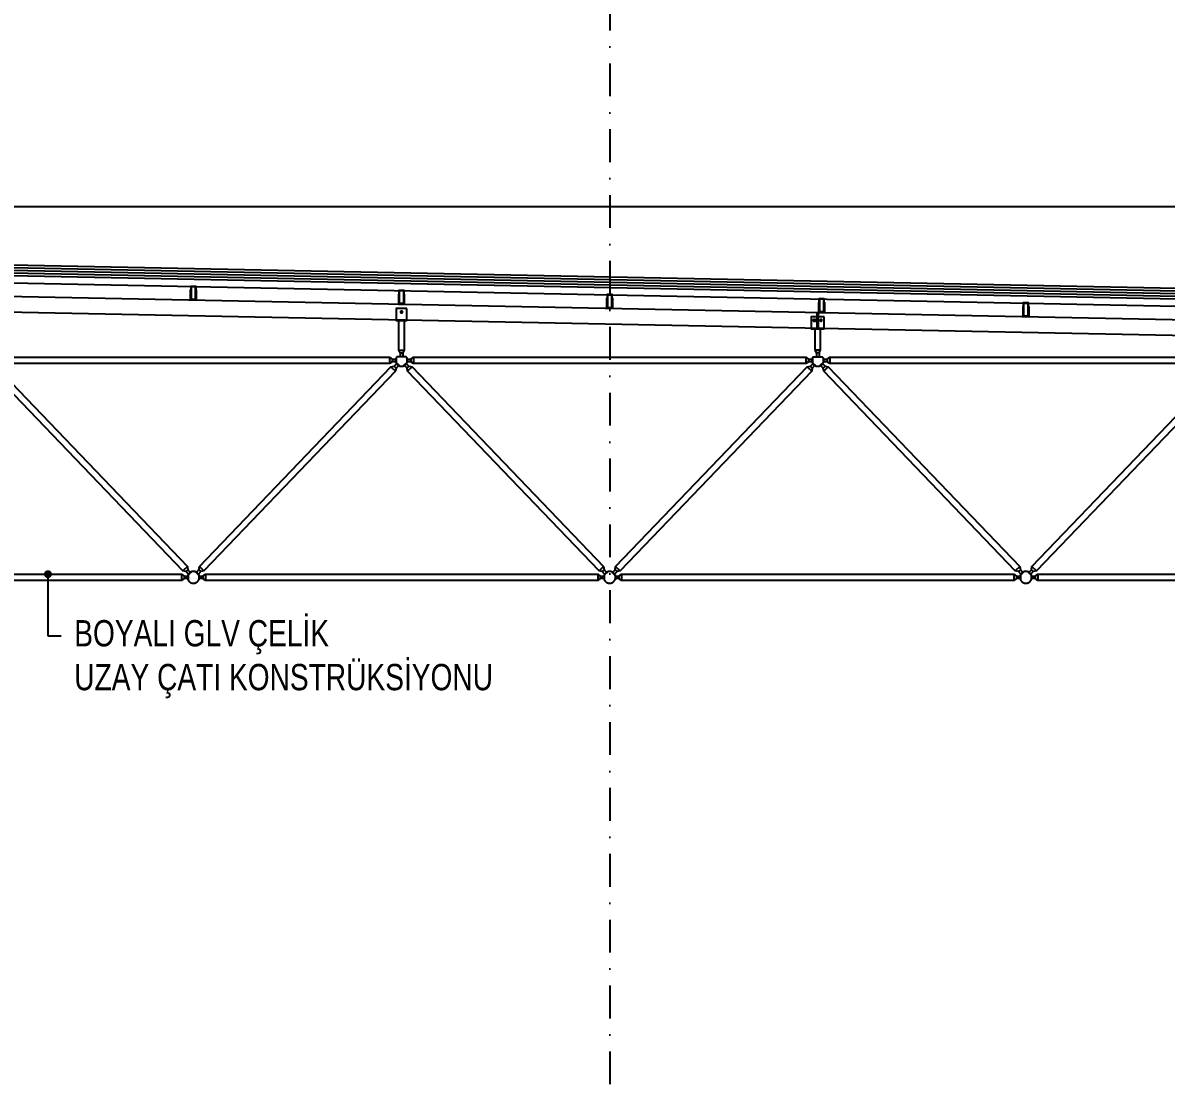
# Model space of a CAD drawing. Header units: centimetres. Extents: x 26569 to 160723, y -3143 to 14565.
# Drawn here: x 96906 to 97775, y -1367 to -562 of the extents above; entities that cross this region are included whole.
import ezdxf
from ezdxf import colors
from ezdxf.entities.mleader import LeaderData, LeaderLine
from ezdxf.math import Vec2, Vec3

# ---------------------------------------------------------------- set-up
doc = ezdxf.new("R2010")
doc.units = ezdxf.units.CM
doc.header["$LTSCALE"] = 100
doc.linetypes.add('DASHDOT2', pattern=[0.5, 0.25, -0.125, 0, -0.125])
doc.linetypes.add('HIDDEN', pattern=[9.525, 6.35, -3.175])
for name, color, linetype in [('A-ANNO-DIMS', 187, 'Continuous'), ('A-ANNO-GRID', 155, 'DASHDOT2'), ('A-ELEV-01', 255, 'Continuous'), ('A-ELEV-02', 253, 'Continuous'), ('A-WALL-INSL', 249, 'Continuous'), ('A-WALL-SNWPNL', 200, 'Continuous'), ('S-STEL', 3, 'Continuous')]:
    doc.layers.add(name, color=color, linetype=linetype)
doc.styles.add('Fields_100', font='act_simplex.shx', dxfattribs={"width": 0.8, "height": 20})
doc.linetypes.add('BATTING', pattern='A,0.00254,-2.54,[134,ltypeshp.shx,S=2.54,R=0,X=-2.54,Y=0],-5.08,[134,ltypeshp.shx,S=2.54,R=180,X=2.54,Y=0],-2.54', length=10.16254)

# ---------------------------------------------------------------- blocks, each defined once
blk = doc.blocks.new('_Dot')
at = {"color": 0, "linetype": 'ByBlock', "lineweight": -2}
blk.add_line((-0.5, 0), (-1, 0), dxfattribs=at)
at = {"color": 0, "linetype": 'ByBlock', "const_width": 0.5}
blk.add_lwpolyline([(-0.25, 0, 1), (0.25, 0, 1)], format="xyb", close=True, dxfattribs=at)

msp = doc.modelspace()

# ---------------------------------------------------------------- linework, layer by layer
at = {"layer": 'A-ANNO-GRID'}
msp.add_line((97352.1, -91.6), (97352.1, -1660.07), dxfattribs=at)
at = {"layer": 'A-ELEV-01'}
for points in [[(95452.08, -730.52), (98227.08, -786.02)], [(95610.91, -744), (98147.75, -794.74)], [(95610.91, -756), (98147.75, -806.74)], [(97509.91, -785.49), (97509.91, -781.99)], [(97510.91, -785.49), (97510.91, -781.99)]]:
    msp.add_lwpolyline(points, dxfattribs=at)
at = {"layer": 'A-ELEV-01', "linetype": 'HIDDEN', "ltscale": 0.05}
for points in [[(97509.91, -793.98), (97509.91, -785.49)], [(97510.91, -794.01), (97510.91, -785.49)]]:
    msp.add_lwpolyline(points, dxfattribs=at)
at = {"layer": 'A-ELEV-02'}
msp.add_line((92542.48, -701.52), (98361.68, -701.52), dxfattribs=at)
for points in [[(97037.51, -772.19), (97033.31, -772.19), (97033.31, -765.19), (97033.01, -765.19), (97033.01, -772.49), (97037.81, -772.49), (97037.81, -765.19), (97037.51, -765.19)], [(97195.84, -775.35), (97191.64, -775.35), (97191.64, -768.35), (97191.34, -768.35), (97191.34, -775.65), (97196.14, -775.65), (97196.14, -768.35), (97195.84, -768.35)], [(97354.18, -778.52), (97349.98, -778.52), (97349.98, -771.52), (97349.68, -771.52), (97349.68, -778.82), (97354.48, -778.82), (97354.48, -771.52), (97354.18, -771.52)], [(97197.74, -779.16), (97189.74, -779.16), (97189.74, -788.16), (97197.74, -788.16)], [(97194.44, -781.66), (97194.44, -781.64), (97194.44, -781.63), (97194.44, -781.61), (97194.44, -781.6), (97194.44, -781.58), (97194.44, -781.56), (97194.43, -781.55), (97194.43, -781.53), (97194.43, -781.52), (97194.42, -781.5), (97194.42, -781.48), (97194.42, -781.47), (97194.41, -781.45), (97194.41, -781.43), (97194.4, -781.42), (97194.39, -781.4), (97194.39, -781.39), (97194.38, -781.37), (97194.37, -781.35), (97194.36, -781.34), (97194.36, -781.32), (97194.35, -781.31), (97194.34, -781.29), (97194.33, -781.28), (97194.32, -781.26), (97194.31, -781.25), (97194.3, -781.23), (97194.29, -781.22), (97194.27, -781.2), (97194.26, -781.19), (97194.25, -781.18), (97194.24, -781.16), (97194.22, -781.15), (97194.21, -781.14), (97194.2, -781.13), (97194.18, -781.12), (97194.17, -781.1), (97194.15, -781.09), (97194.14, -781.08), (97194.13, -781.07), (97194.11, -781.06), (97194.09, -781.05), (97194.08, -781.05), (97194.06, -781.04), (97194.05, -781.03), (97194.03, -781.02), (97194.02, -781.02), (97194, -781.01), (97193.98, -781), (97193.97, -781), (97193.95, -780.99), (97193.93, -780.99), (97193.92, -780.98), (97193.9, -780.98), (97193.89, -780.97), (97193.87, -780.97), (97193.85, -780.97), (97193.84, -780.97), (97193.82, -780.96), (97193.81, -780.96), (97193.79, -780.96), (97193.77, -780.96), (97193.76, -780.96), (97193.74, -780.96), (97193.73, -780.96), (97193.71, -780.96), (97193.7, -780.96), (97193.68, -780.96), (97193.66, -780.96), (97193.65, -780.97), (97193.63, -780.97), (97193.61, -780.97), (97193.6, -780.97), (97193.58, -780.98), (97193.57, -780.98), (97193.55, -780.99), (97193.53, -780.99), (97193.52, -781), (97193.5, -781), (97193.48, -781.01), (97193.47, -781.02), (97193.45, -781.02), (97193.44, -781.03), (97193.42, -781.04), (97193.41, -781.05), (97193.39, -781.05), (97193.37, -781.06), (97193.36, -781.07), (97193.34, -781.08), (97193.33, -781.09), (97193.32, -781.1), (97193.3, -781.12), (97193.29, -781.13), (97193.27, -781.14), (97193.26, -781.15), (97193.25, -781.16), (97193.23, -781.18), (97193.22, -781.19), (97193.21, -781.2), (97193.2, -781.22), (97193.19, -781.23), (97193.18, -781.25), (97193.17, -781.26), (97193.16, -781.28), (97193.15, -781.29), (97193.14, -781.31), (97193.13, -781.32), (97193.12, -781.34), (97193.11, -781.35), (97193.11, -781.37), (97193.1, -781.39), (97193.09, -781.4), (97193.09, -781.42), (97193.08, -781.43), (97193.07, -781.45), (97193.07, -781.47), (97193.06, -781.48), (97193.06, -781.5), (97193.06, -781.52), (97193.05, -781.53), (97193.05, -781.55), (97193.05, -781.56), (97193.05, -781.58), (97193.05, -781.6), (97193.04, -781.61), (97193.04, -781.63), (97193.04, -781.64), (97193.04, -781.66), (97193.04, -781.68), (97193.04, -781.69), (97193.04, -781.71), (97193.05, -781.72), (97193.05, -781.74), (97193.05, -781.75), (97193.05, -781.77), (97193.05, -781.79), (97193.06, -781.8), (97193.06, -781.82), (97193.06, -781.84), (97193.07, -781.85), (97193.07, -781.87), (97193.08, -781.88), (97193.09, -781.9), (97193.09, -781.92), (97193.1, -781.93), (97193.11, -781.95), (97193.11, -781.97), (97193.12, -781.98), (97193.13, -782), (97193.14, -782.01), (97193.15, -782.03), (97193.16, -782.04), (97193.17, -782.06), (97193.18, -782.07), (97193.19, -782.09), (97193.2, -782.1), (97193.21, -782.11), (97193.22, -782.13), (97193.23, -782.14), (97193.25, -782.15), (97193.26, -782.17), (97193.27, -782.18), (97193.29, -782.19), (97193.3, -782.2), (97193.32, -782.21), (97193.33, -782.22), (97193.34, -782.24), (97193.36, -782.25), (97193.37, -782.26), (97193.39, -782.26), (97193.41, -782.27), (97193.42, -782.28), (97193.44, -782.29), (97193.45, -782.3), (97193.47, -782.3), (97193.48, -782.31), (97193.5, -782.32), (97193.52, -782.32), (97193.53, -782.33), (97193.55, -782.33), (97193.57, -782.34), (97193.58, -782.34), (97193.6, -782.34), (97193.61, -782.35), (97193.63, -782.35), (97193.65, -782.35), (97193.66, -782.36), (97193.68, -782.36), (97193.7, -782.36), (97193.71, -782.36), (97193.73, -782.36), (97193.74, -782.36), (97193.76, -782.36), (97193.77, -782.36), (97193.79, -782.36), (97193.81, -782.36), (97193.82, -782.36), (97193.84, -782.35), (97193.85, -782.35), (97193.87, -782.35), (97193.89, -782.34), (97193.9, -782.34), (97193.92, -782.34), (97193.93, -782.33), (97193.95, -782.33), (97193.97, -782.32), (97193.98, -782.32), (97194, -782.31), (97194.02, -782.3), (97194.03, -782.3), (97194.05, -782.29), (97194.06, -782.28), (97194.08, -782.27), (97194.09, -782.26), (97194.11, -782.26), (97194.13, -782.25), (97194.14, -782.24), (97194.15, -782.22), (97194.17, -782.21), (97194.18, -782.2), (97194.2, -782.19), (97194.21, -782.18), (97194.22, -782.17), (97194.24, -782.15), (97194.25, -782.14), (97194.26, -782.13), (97194.27, -782.11), (97194.29, -782.1), (97194.3, -782.09), (97194.31, -782.07), (97194.32, -782.06), (97194.33, -782.04), (97194.34, -782.03), (97194.35, -782.01), (97194.36, -782), (97194.36, -781.98), (97194.37, -781.97), (97194.38, -781.95), (97194.39, -781.93), (97194.39, -781.92), (97194.4, -781.9), (97194.41, -781.88), (97194.41, -781.87), (97194.42, -781.85), (97194.42, -781.84), (97194.42, -781.82), (97194.43, -781.8), (97194.43, -781.79), (97194.43, -781.77), (97194.44, -781.75), (97194.44, -781.74), (97194.44, -781.72), (97194.44, -781.71), (97194.44, -781.69), (97194.44, -781.68)], [(97515.41, -781.69), (97511.21, -781.69), (97511.21, -774.69), (97510.91, -774.69), (97510.91, -781.99), (97515.71, -781.99), (97515.71, -774.69), (97515.41, -774.69)], [(97670.84, -784.85), (97666.64, -784.85), (97666.64, -777.85), (97666.34, -777.85), (97666.34, -785.15), (97671.14, -785.15), (97671.14, -777.85), (97670.84, -777.85)], [(97515.41, -785.49), (97505.41, -785.49), (97505.41, -794.49), (97515.41, -794.49)], [(97513.61, -787.99), (97513.61, -787.98), (97513.61, -787.96), (97513.61, -787.95), (97513.61, -787.93), (97513.6, -787.91), (97513.6, -787.9), (97513.6, -787.88), (97513.6, -787.87), (97513.59, -787.85), (97513.59, -787.83), (97513.59, -787.82), (97513.58, -787.8), (97513.58, -787.78), (97513.57, -787.77), (97513.57, -787.75), (97513.56, -787.74), (97513.55, -787.72), (97513.55, -787.7), (97513.54, -787.69), (97513.53, -787.67), (97513.52, -787.66), (97513.51, -787.64), (97513.5, -787.62), (97513.49, -787.61), (97513.48, -787.59), (97513.47, -787.58), (97513.46, -787.57), (97513.45, -787.55), (97513.44, -787.54), (97513.43, -787.52), (97513.42, -787.51), (97513.4, -787.5), (97513.39, -787.49), (97513.38, -787.47), (97513.36, -787.46), (97513.35, -787.45), (97513.34, -787.44), (97513.32, -787.43), (97513.31, -787.42), (97513.29, -787.41), (97513.28, -787.4), (97513.26, -787.39), (97513.25, -787.38), (97513.23, -787.37), (97513.21, -787.36), (97513.2, -787.36), (97513.18, -787.35), (97513.17, -787.34), (97513.15, -787.34), (97513.13, -787.33), (97513.12, -787.32), (97513.1, -787.32), (97513.09, -787.32), (97513.07, -787.31), (97513.05, -787.31), (97513.04, -787.3), (97513.02, -787.3), (97513, -787.3), (97512.99, -787.3), (97512.97, -787.3), (97512.96, -787.29), (97512.94, -787.29), (97512.92, -787.29), (97512.91, -787.29), (97512.89, -787.29), (97512.88, -787.29), (97512.86, -787.29), (97512.85, -787.3), (97512.83, -787.3), (97512.81, -787.3), (97512.8, -787.3), (97512.78, -787.3), (97512.77, -787.31), (97512.75, -787.31), (97512.73, -787.32), (97512.72, -787.32), (97512.7, -787.32), (97512.68, -787.33), (97512.67, -787.34), (97512.65, -787.34), (97512.64, -787.35), (97512.62, -787.36), (97512.6, -787.36), (97512.59, -787.37), (97512.57, -787.38), (97512.56, -787.39), (97512.54, -787.4), (97512.53, -787.41), (97512.51, -787.42), (97512.5, -787.43), (97512.48, -787.44), (97512.47, -787.45), (97512.45, -787.46), (97512.44, -787.47), (97512.43, -787.49), (97512.41, -787.5), (97512.4, -787.51), (97512.39, -787.52), (97512.38, -787.54), (97512.37, -787.55), (97512.35, -787.57), (97512.34, -787.58), (97512.33, -787.59), (97512.32, -787.61), (97512.31, -787.62), (97512.3, -787.64), (97512.3, -787.66), (97512.29, -787.67), (97512.28, -787.69), (97512.27, -787.7), (97512.26, -787.72), (97512.26, -787.74), (97512.25, -787.75), (97512.25, -787.77), (97512.24, -787.78), (97512.24, -787.8), (97512.23, -787.82), (97512.23, -787.83), (97512.22, -787.85), (97512.22, -787.87), (97512.22, -787.88), (97512.22, -787.9), (97512.21, -787.91), (97512.21, -787.93), (97512.21, -787.95), (97512.21, -787.96), (97512.21, -787.98), (97512.21, -787.99), (97512.21, -788.01), (97512.21, -788.02), (97512.21, -788.04), (97512.21, -788.06), (97512.21, -788.07), (97512.22, -788.09), (97512.22, -788.1), (97512.22, -788.12), (97512.22, -788.14), (97512.23, -788.15), (97512.23, -788.17), (97512.24, -788.19), (97512.24, -788.2), (97512.25, -788.22), (97512.25, -788.23), (97512.26, -788.25), (97512.26, -788.27), (97512.27, -788.28), (97512.28, -788.3), (97512.29, -788.31), (97512.3, -788.33), (97512.3, -788.35), (97512.31, -788.36), (97512.32, -788.38), (97512.33, -788.39), (97512.34, -788.41), (97512.35, -788.42), (97512.37, -788.43), (97512.38, -788.45), (97512.39, -788.46), (97512.4, -788.47), (97512.41, -788.49), (97512.43, -788.5), (97512.44, -788.51), (97512.45, -788.52), (97512.47, -788.54), (97512.48, -788.55), (97512.5, -788.56), (97512.51, -788.57), (97512.53, -788.58), (97512.54, -788.59), (97512.56, -788.6), (97512.57, -788.61), (97512.59, -788.61), (97512.6, -788.62), (97512.62, -788.63), (97512.64, -788.64), (97512.65, -788.64), (97512.67, -788.65), (97512.68, -788.66), (97512.7, -788.66), (97512.72, -788.67), (97512.73, -788.67), (97512.75, -788.67), (97512.77, -788.68), (97512.78, -788.68), (97512.8, -788.68), (97512.81, -788.69), (97512.83, -788.69), (97512.85, -788.69), (97512.86, -788.69), (97512.88, -788.69), (97512.89, -788.69), (97512.91, -788.69), (97512.92, -788.69), (97512.94, -788.69), (97512.96, -788.69), (97512.97, -788.69), (97512.99, -788.69), (97513, -788.69), (97513.02, -788.68), (97513.04, -788.68), (97513.05, -788.68), (97513.07, -788.67), (97513.09, -788.67), (97513.1, -788.67), (97513.12, -788.66), (97513.13, -788.66), (97513.15, -788.65), (97513.17, -788.64), (97513.18, -788.64), (97513.2, -788.63), (97513.21, -788.62), (97513.23, -788.61), (97513.25, -788.61), (97513.26, -788.6), (97513.28, -788.59), (97513.29, -788.58), (97513.31, -788.57), (97513.32, -788.56), (97513.34, -788.55), (97513.35, -788.54), (97513.36, -788.52), (97513.38, -788.51), (97513.39, -788.5), (97513.4, -788.49), (97513.42, -788.47), (97513.43, -788.46), (97513.44, -788.45), (97513.45, -788.43), (97513.46, -788.42), (97513.47, -788.41), (97513.48, -788.39), (97513.49, -788.38), (97513.5, -788.36), (97513.51, -788.35), (97513.52, -788.33), (97513.53, -788.31), (97513.54, -788.3), (97513.55, -788.28), (97513.55, -788.27), (97513.56, -788.25), (97513.57, -788.23), (97513.57, -788.22), (97513.58, -788.2), (97513.58, -788.19), (97513.59, -788.17), (97513.59, -788.15), (97513.59, -788.14), (97513.6, -788.12), (97513.6, -788.1), (97513.6, -788.09), (97513.6, -788.07), (97513.61, -788.06), (97513.61, -788.04), (97513.61, -788.02), (97513.61, -788.01)], [(96880.64, -820.79), (96882.71, -822.95), (96885.12, -823.42), (97030.85, -975.28), (97031.21, -977.71), (97033.29, -979.87), (97031.85, -981.26), (97029.77, -979.09), (97027.37, -978.63), (96881.63, -826.76), (96881.27, -824.34), (96879.19, -822.17)], [(97037.53, -979.87), (97039.6, -977.71), (97039.97, -975.28), (97185.7, -823.42), (97188.1, -822.95), (97190.18, -820.79), (97191.63, -822.17), (97189.55, -824.34), (97189.18, -826.76), (97043.45, -978.63), (97041.05, -979.09), (97038.97, -981.26)], [(97197.3, -820.79), (97199.38, -822.95), (97201.79, -823.42), (97347.52, -975.28), (97347.88, -977.71), (97349.96, -979.87), (97348.52, -981.26), (97346.44, -979.09), (97344.03, -978.63), (97198.3, -826.76), (97197.94, -824.34), (97195.86, -822.17)], [(97513.97, -820.79), (97516.05, -822.95), (97518.45, -823.42), (97664.18, -975.28), (97664.55, -977.71), (97666.63, -979.87), (97665.18, -981.26), (97663.1, -979.09), (97660.7, -978.63), (97514.97, -826.76), (97514.6, -824.34), (97512.53, -822.17)], [(97670.86, -979.87), (97672.94, -977.71), (97673.3, -975.28), (97819.03, -823.42), (97821.44, -822.95), (97823.52, -820.79), (97824.96, -822.17), (97822.88, -824.34), (97822.52, -826.76), (97676.79, -978.63), (97674.38, -979.09), (97672.3, -981.26)], [(97039.91, -983.52), (97039.91, -983.42), (97039.9, -983.32), (97039.9, -983.22), (97039.89, -983.12), (97039.88, -983.01), (97039.87, -982.91), (97039.85, -982.81), (97039.83, -982.7), (97039.81, -982.6), (97039.79, -982.49), (97039.76, -982.39), (97039.74, -982.28), (97039.7, -982.18), (97039.67, -982.07), (97039.63, -981.97), (97039.59, -981.87), (97039.55, -981.76), (97039.51, -981.66), (97039.46, -981.56), (97039.41, -981.45), (97039.35, -981.35), (97039.3, -981.25), (97039.24, -981.16), (97039.18, -981.06), (97039.11, -980.96), (97039.04, -980.87), (97038.97, -980.78), (97038.9, -980.69), (97038.83, -980.6), (97038.75, -980.51), (97038.67, -980.42), (97038.59, -980.34), (97038.51, -980.26), (97038.42, -980.18), (97038.33, -980.1), (97038.25, -980.03), (97038.15, -979.96), (97038.06, -979.89), (97037.97, -979.82), (97037.87, -979.75), (97037.77, -979.69), (97037.68, -979.63), (97037.58, -979.58), (97037.48, -979.52), (97037.37, -979.47), (97037.27, -979.43), (97037.17, -979.38), (97037.07, -979.34), (97036.96, -979.3), (97036.86, -979.26), (97036.75, -979.23), (97036.65, -979.2), (97036.54, -979.17), (97036.44, -979.14), (97036.33, -979.12), (97036.23, -979.1), (97036.12, -979.08), (97036.02, -979.06), (97035.92, -979.05), (97035.81, -979.04), (97035.71, -979.03), (97035.61, -979.03), (97035.51, -979.02), (97035.41, -979.02), (97035.31, -979.02), (97035.21, -979.03), (97035.11, -979.03), (97035, -979.04), (97034.9, -979.05), (97034.8, -979.06), (97034.69, -979.08), (97034.59, -979.1), (97034.49, -979.12), (97034.38, -979.14), (97034.28, -979.17), (97034.17, -979.2), (97034.07, -979.23), (97033.96, -979.26), (97033.86, -979.3), (97033.75, -979.34), (97033.65, -979.38), (97033.55, -979.43), (97033.44, -979.47), (97033.34, -979.52), (97033.24, -979.58), (97033.14, -979.63), (97033.04, -979.69), (97032.95, -979.75), (97032.85, -979.82), (97032.76, -979.89), (97032.66, -979.96), (97032.57, -980.03), (97032.48, -980.1), (97032.4, -980.18), (97032.31, -980.26), (97032.23, -980.34), (97032.15, -980.42), (97032.07, -980.51), (97031.99, -980.6), (97031.92, -980.69), (97031.84, -980.78), (97031.77, -980.87), (97031.71, -980.96), (97031.64, -981.06), (97031.58, -981.16), (97031.52, -981.25), (97031.47, -981.35), (97031.41, -981.45), (97031.36, -981.56), (97031.31, -981.66), (97031.27, -981.76), (97031.22, -981.87), (97031.19, -981.97), (97031.15, -982.07), (97031.11, -982.18), (97031.08, -982.28), (97031.05, -982.39), (97031.03, -982.49), (97031, -982.6), (97030.98, -982.7), (97030.97, -982.81), (97030.95, -982.91), (97030.94, -983.01), (97030.93, -983.12), (97030.92, -983.22), (97030.91, -983.32), (97030.91, -983.42), (97030.91, -983.52), (97030.91, -983.62), (97030.91, -983.72), (97030.92, -983.82), (97030.93, -983.93), (97030.94, -984.03), (97030.95, -984.13), (97030.97, -984.24), (97030.98, -984.34), (97031, -984.44), (97031.03, -984.55), (97031.05, -984.65), (97031.08, -984.76), (97031.11, -984.86), (97031.15, -984.97), (97031.19, -985.07), (97031.22, -985.18), (97031.27, -985.28), (97031.31, -985.38), (97031.36, -985.49), (97031.41, -985.59), (97031.47, -985.69), (97031.52, -985.79), (97031.58, -985.89), (97031.64, -985.98), (97031.71, -986.08), (97031.77, -986.17), (97031.84, -986.27), (97031.92, -986.36), (97031.99, -986.45), (97032.07, -986.53), (97032.15, -986.62), (97032.23, -986.7), (97032.31, -986.78), (97032.4, -986.86), (97032.48, -986.94), (97032.57, -987.02), (97032.66, -987.09), (97032.76, -987.16), (97032.85, -987.22), (97032.95, -987.29), (97033.04, -987.35), (97033.14, -987.41), (97033.24, -987.47), (97033.34, -987.52), (97033.44, -987.57), (97033.55, -987.62), (97033.65, -987.66), (97033.75, -987.71), (97033.86, -987.75), (97033.96, -987.78), (97034.07, -987.82), (97034.17, -987.85), (97034.28, -987.88), (97034.38, -987.9), (97034.49, -987.93), (97034.59, -987.95), (97034.69, -987.96), (97034.8, -987.98), (97034.9, -987.99), (97035, -988), (97035.11, -988.01), (97035.21, -988.02), (97035.31, -988.02), (97035.41, -988.02), (97035.51, -988.02), (97035.61, -988.02), (97035.71, -988.01), (97035.81, -988), (97035.92, -987.99), (97036.02, -987.98), (97036.12, -987.96), (97036.23, -987.95), (97036.33, -987.93), (97036.44, -987.9), (97036.54, -987.88), (97036.65, -987.85), (97036.75, -987.82), (97036.86, -987.78), (97036.96, -987.75), (97037.07, -987.71), (97037.17, -987.66), (97037.27, -987.62), (97037.37, -987.57), (97037.48, -987.52), (97037.58, -987.47), (97037.68, -987.41), (97037.77, -987.35), (97037.87, -987.29), (97037.97, -987.22), (97038.06, -987.16), (97038.15, -987.09), (97038.25, -987.02), (97038.33, -986.94), (97038.42, -986.86), (97038.51, -986.78), (97038.59, -986.7), (97038.67, -986.62), (97038.75, -986.53), (97038.83, -986.45), (97038.9, -986.36), (97038.97, -986.27), (97039.04, -986.17), (97039.11, -986.08), (97039.18, -985.98), (97039.24, -985.89), (97039.3, -985.79), (97039.35, -985.69), (97039.41, -985.59), (97039.46, -985.49), (97039.51, -985.38), (97039.55, -985.28), (97039.59, -985.18), (97039.63, -985.07), (97039.67, -984.97), (97039.7, -984.86), (97039.74, -984.76), (97039.76, -984.65), (97039.79, -984.55), (97039.81, -984.44), (97039.83, -984.34), (97039.85, -984.24), (97039.87, -984.13), (97039.88, -984.03), (97039.89, -983.93), (97039.9, -983.82), (97039.9, -983.72), (97039.91, -983.62)], [(97356.58, -983.52), (97356.57, -983.42), (97356.57, -983.32), (97356.57, -983.22), (97356.56, -983.12), (97356.55, -983.01), (97356.53, -982.91), (97356.52, -982.81), (97356.5, -982.7), (97356.48, -982.6), (97356.46, -982.49), (97356.43, -982.39), (97356.4, -982.28), (97356.37, -982.18), (97356.34, -982.07), (97356.3, -981.97), (97356.26, -981.87), (97356.22, -981.76), (97356.17, -981.66), (97356.12, -981.56), (97356.07, -981.45), (97356.02, -981.35), (97355.96, -981.25), (97355.9, -981.16), (97355.84, -981.06), (97355.78, -980.96), (97355.71, -980.87), (97355.64, -980.78), (97355.57, -980.69), (97355.49, -980.6), (97355.42, -980.51), (97355.34, -980.42), (97355.26, -980.34), (97355.17, -980.26), (97355.09, -980.18), (97355, -980.1), (97354.91, -980.03), (97354.82, -979.96), (97354.73, -979.89), (97354.63, -979.82), (97354.54, -979.75), (97354.44, -979.69), (97354.34, -979.63), (97354.24, -979.58), (97354.14, -979.52), (97354.04, -979.47), (97353.94, -979.43), (97353.84, -979.38), (97353.73, -979.34), (97353.63, -979.3), (97353.52, -979.26), (97353.42, -979.23), (97353.31, -979.2), (97353.21, -979.17), (97353.1, -979.14), (97353, -979.12), (97352.89, -979.1), (97352.79, -979.08), (97352.69, -979.06), (97352.58, -979.05), (97352.48, -979.04), (97352.38, -979.03), (97352.28, -979.03), (97352.18, -979.02), (97352.08, -979.02), (97351.98, -979.02), (97351.88, -979.03), (97351.77, -979.03), (97351.67, -979.04), (97351.57, -979.05), (97351.47, -979.06), (97351.36, -979.08), (97351.26, -979.1), (97351.15, -979.12), (97351.05, -979.14), (97350.94, -979.17), (97350.84, -979.2), (97350.73, -979.23), (97350.63, -979.26), (97350.52, -979.3), (97350.42, -979.34), (97350.32, -979.38), (97350.21, -979.43), (97350.11, -979.47), (97350.01, -979.52), (97349.91, -979.58), (97349.81, -979.63), (97349.71, -979.69), (97349.61, -979.75), (97349.52, -979.82), (97349.42, -979.89), (97349.33, -979.96), (97349.24, -980.03), (97349.15, -980.1), (97349.06, -980.18), (97348.98, -980.26), (97348.89, -980.34), (97348.81, -980.42), (97348.73, -980.51), (97348.66, -980.6), (97348.58, -980.69), (97348.51, -980.78), (97348.44, -980.87), (97348.37, -980.96), (97348.31, -981.06), (97348.25, -981.16), (97348.19, -981.25), (97348.13, -981.35), (97348.08, -981.45), (97348.03, -981.56), (97347.98, -981.66), (97347.93, -981.76), (97347.89, -981.87), (97347.85, -981.97), (97347.81, -982.07), (97347.78, -982.18), (97347.75, -982.28), (97347.72, -982.39), (97347.69, -982.49), (97347.67, -982.6), (97347.65, -982.7), (97347.63, -982.81), (97347.62, -982.91), (97347.6, -983.01), (97347.59, -983.12), (97347.59, -983.22), (97347.58, -983.32), (97347.58, -983.42), (97347.58, -983.52), (97347.58, -983.62), (97347.58, -983.72), (97347.59, -983.82), (97347.59, -983.93), (97347.6, -984.03), (97347.62, -984.13), (97347.63, -984.24), (97347.65, -984.34), (97347.67, -984.44), (97347.69, -984.55), (97347.72, -984.65), (97347.75, -984.76), (97347.78, -984.86), (97347.81, -984.97), (97347.85, -985.07), (97347.89, -985.18), (97347.93, -985.28), (97347.98, -985.38), (97348.03, -985.49), (97348.08, -985.59), (97348.13, -985.69), (97348.19, -985.79), (97348.25, -985.89), (97348.31, -985.98), (97348.37, -986.08), (97348.44, -986.17), (97348.51, -986.27), (97348.58, -986.36), (97348.66, -986.45), (97348.73, -986.53), (97348.81, -986.62), (97348.89, -986.7), (97348.98, -986.78), (97349.06, -986.86), (97349.15, -986.94), (97349.24, -987.02), (97349.33, -987.09), (97349.42, -987.16), (97349.52, -987.22), (97349.61, -987.29), (97349.71, -987.35), (97349.81, -987.41), (97349.91, -987.47), (97350.01, -987.52), (97350.11, -987.57), (97350.21, -987.62), (97350.32, -987.66), (97350.42, -987.71), (97350.52, -987.75), (97350.63, -987.78), (97350.73, -987.82), (97350.84, -987.85), (97350.94, -987.88), (97351.05, -987.9), (97351.15, -987.93), (97351.26, -987.95), (97351.36, -987.96), (97351.47, -987.98), (97351.57, -987.99), (97351.67, -988), (97351.77, -988.01), (97351.88, -988.02), (97351.98, -988.02), (97352.08, -988.02), (97352.18, -988.02), (97352.28, -988.02), (97352.38, -988.01), (97352.48, -988), (97352.58, -987.99), (97352.69, -987.98), (97352.79, -987.96), (97352.89, -987.95), (97353, -987.93), (97353.1, -987.9), (97353.21, -987.88), (97353.31, -987.85), (97353.42, -987.82), (97353.52, -987.78), (97353.63, -987.75), (97353.73, -987.71), (97353.84, -987.66), (97353.94, -987.62), (97354.04, -987.57), (97354.14, -987.52), (97354.24, -987.47), (97354.34, -987.41), (97354.44, -987.35), (97354.54, -987.29), (97354.63, -987.22), (97354.73, -987.16), (97354.82, -987.09), (97354.91, -987.02), (97355, -986.94), (97355.09, -986.86), (97355.17, -986.78), (97355.26, -986.7), (97355.34, -986.62), (97355.42, -986.53), (97355.49, -986.45), (97355.57, -986.36), (97355.64, -986.27), (97355.71, -986.17), (97355.78, -986.08), (97355.84, -985.98), (97355.9, -985.89), (97355.96, -985.79), (97356.02, -985.69), (97356.07, -985.59), (97356.12, -985.49), (97356.17, -985.38), (97356.22, -985.28), (97356.26, -985.18), (97356.3, -985.07), (97356.34, -984.97), (97356.37, -984.86), (97356.4, -984.76), (97356.43, -984.65), (97356.46, -984.55), (97356.48, -984.44), (97356.5, -984.34), (97356.52, -984.24), (97356.53, -984.13), (97356.55, -984.03), (97356.56, -983.93), (97356.57, -983.82), (97356.57, -983.72), (97356.57, -983.62)], [(97673.24, -983.52), (97673.24, -983.42), (97673.24, -983.32), (97673.23, -983.22), (97673.22, -983.12), (97673.21, -983.01), (97673.2, -982.91), (97673.19, -982.81), (97673.17, -982.7), (97673.15, -982.6), (97673.12, -982.49), (97673.1, -982.39), (97673.07, -982.28), (97673.04, -982.18), (97673, -982.07), (97672.97, -981.97), (97672.93, -981.87), (97672.88, -981.76), (97672.84, -981.66), (97672.79, -981.56), (97672.74, -981.45), (97672.69, -981.35), (97672.63, -981.25), (97672.57, -981.16), (97672.51, -981.06), (97672.44, -980.96), (97672.38, -980.87), (97672.31, -980.78), (97672.24, -980.69), (97672.16, -980.6), (97672.08, -980.51), (97672.01, -980.42), (97671.92, -980.34), (97671.84, -980.26), (97671.76, -980.18), (97671.67, -980.1), (97671.58, -980.03), (97671.49, -979.96), (97671.39, -979.89), (97671.3, -979.82), (97671.2, -979.75), (97671.11, -979.69), (97671.01, -979.63), (97670.91, -979.58), (97670.81, -979.52), (97670.71, -979.47), (97670.61, -979.43), (97670.5, -979.38), (97670.4, -979.34), (97670.29, -979.3), (97670.19, -979.26), (97670.09, -979.23), (97669.98, -979.2), (97669.88, -979.17), (97669.77, -979.14), (97669.67, -979.12), (97669.56, -979.1), (97669.46, -979.08), (97669.35, -979.06), (97669.25, -979.05), (97669.15, -979.04), (97669.04, -979.03), (97668.94, -979.03), (97668.84, -979.02), (97668.74, -979.02), (97668.64, -979.02), (97668.54, -979.03), (97668.44, -979.03), (97668.34, -979.04), (97668.24, -979.05), (97668.13, -979.06), (97668.03, -979.08), (97667.92, -979.1), (97667.82, -979.12), (97667.71, -979.14), (97667.61, -979.17), (97667.5, -979.2), (97667.4, -979.23), (97667.29, -979.26), (97667.19, -979.3), (97667.09, -979.34), (97666.98, -979.38), (97666.88, -979.43), (97666.78, -979.47), (97666.68, -979.52), (97666.57, -979.58), (97666.48, -979.63), (97666.38, -979.69), (97666.28, -979.75), (97666.18, -979.82), (97666.09, -979.89), (97666, -979.96), (97665.91, -980.03), (97665.82, -980.1), (97665.73, -980.18), (97665.64, -980.26), (97665.56, -980.34), (97665.48, -980.42), (97665.4, -980.51), (97665.32, -980.6), (97665.25, -980.69), (97665.18, -980.78), (97665.11, -980.87), (97665.04, -980.96), (97664.98, -981.06), (97664.91, -981.16), (97664.86, -981.25), (97664.8, -981.35), (97664.75, -981.45), (97664.69, -981.56), (97664.65, -981.66), (97664.6, -981.76), (97664.56, -981.87), (97664.52, -981.97), (97664.48, -982.07), (97664.45, -982.18), (97664.42, -982.28), (97664.39, -982.39), (97664.36, -982.49), (97664.34, -982.6), (97664.32, -982.7), (97664.3, -982.81), (97664.28, -982.91), (97664.27, -983.01), (97664.26, -983.12), (97664.25, -983.22), (97664.25, -983.32), (97664.24, -983.42), (97664.24, -983.52), (97664.24, -983.62), (97664.25, -983.72), (97664.25, -983.82), (97664.26, -983.93), (97664.27, -984.03), (97664.28, -984.13), (97664.3, -984.24), (97664.32, -984.34), (97664.34, -984.44), (97664.36, -984.55), (97664.39, -984.65), (97664.42, -984.76), (97664.45, -984.86), (97664.48, -984.97), (97664.52, -985.07), (97664.56, -985.18), (97664.6, -985.28), (97664.65, -985.38), (97664.69, -985.49), (97664.75, -985.59), (97664.8, -985.69), (97664.86, -985.79), (97664.91, -985.89), (97664.98, -985.98), (97665.04, -986.08), (97665.11, -986.17), (97665.18, -986.27), (97665.25, -986.36), (97665.32, -986.45), (97665.4, -986.53), (97665.48, -986.62), (97665.56, -986.7), (97665.64, -986.78), (97665.73, -986.86), (97665.82, -986.94), (97665.91, -987.02), (97666, -987.09), (97666.09, -987.16), (97666.18, -987.22), (97666.28, -987.29), (97666.38, -987.35), (97666.48, -987.41), (97666.57, -987.47), (97666.68, -987.52), (97666.78, -987.57), (97666.88, -987.62), (97666.98, -987.66), (97667.09, -987.71), (97667.19, -987.75), (97667.29, -987.78), (97667.4, -987.82), (97667.5, -987.85), (97667.61, -987.88), (97667.71, -987.9), (97667.82, -987.93), (97667.92, -987.95), (97668.03, -987.96), (97668.13, -987.98), (97668.24, -987.99), (97668.34, -988), (97668.44, -988.01), (97668.54, -988.02), (97668.64, -988.02), (97668.74, -988.02), (97668.84, -988.02), (97668.94, -988.02), (97669.04, -988.01), (97669.15, -988), (97669.25, -987.99), (97669.35, -987.98), (97669.46, -987.96), (97669.56, -987.95), (97669.67, -987.93), (97669.77, -987.9), (97669.88, -987.88), (97669.98, -987.85), (97670.09, -987.82), (97670.19, -987.78), (97670.29, -987.75), (97670.4, -987.71), (97670.5, -987.66), (97670.61, -987.62), (97670.71, -987.57), (97670.81, -987.52), (97670.91, -987.47), (97671.01, -987.41), (97671.11, -987.35), (97671.2, -987.29), (97671.3, -987.22), (97671.39, -987.16), (97671.49, -987.09), (97671.58, -987.02), (97671.67, -986.94), (97671.76, -986.86), (97671.84, -986.78), (97671.92, -986.7), (97672.01, -986.62), (97672.08, -986.53), (97672.16, -986.45), (97672.24, -986.36), (97672.31, -986.27), (97672.38, -986.17), (97672.44, -986.08), (97672.51, -985.98), (97672.57, -985.89), (97672.63, -985.79), (97672.69, -985.69), (97672.74, -985.59), (97672.79, -985.49), (97672.84, -985.38), (97672.88, -985.28), (97672.93, -985.18), (97672.97, -985.07), (97673, -984.97), (97673.04, -984.86), (97673.07, -984.76), (97673.1, -984.65), (97673.12, -984.55), (97673.15, -984.44), (97673.17, -984.34), (97673.19, -984.24), (97673.2, -984.13), (97673.21, -984.03), (97673.22, -983.93), (97673.23, -983.82), (97673.24, -983.72), (97673.24, -983.62)]]:
    msp.add_lwpolyline(points, close=True, dxfattribs=at)
for points in [[(97033.01, -766.49), (97033.31, -766.49)], [(97033.01, -767.89), (97033.31, -767.89)], [(97037.51, -766.49), (97037.81, -766.49)], [(97037.51, -767.89), (97037.81, -767.89)], [(97191.34, -769.65), (97191.64, -769.65)], [(97191.34, -771.05), (97191.64, -771.05)], [(97195.84, -769.65), (97196.14, -769.65)], [(97195.84, -771.05), (97196.14, -771.05)], [(97349.68, -772.82), (97349.98, -772.82)], [(97354.18, -772.82), (97354.48, -772.82)], [(97349.68, -774.22), (97349.98, -774.22)], [(97354.18, -774.22), (97354.48, -774.22)], [(97510.91, -775.99), (97511.21, -775.99)], [(97510.91, -777.39), (97511.21, -777.39)], [(97515.41, -775.99), (97515.71, -775.99)], [(97515.41, -777.39), (97515.71, -777.39)], [(97666.34, -779.15), (97666.64, -779.15)], [(97666.34, -780.55), (97666.64, -780.55)], [(97670.84, -779.15), (97671.14, -779.15)], [(97670.84, -780.55), (97671.14, -780.55)], [(97191.62, -810.82), (97191.62, -788.16)], [(97195.86, -788.16), (97195.86, -810.82)], [(97507.61, -787.29), (97507.59, -787.29), (97507.58, -787.29), (97507.56, -787.29), (97507.55, -787.3), (97507.53, -787.3), (97507.51, -787.3), (97507.5, -787.3), (97507.48, -787.3), (97507.47, -787.31), (97507.45, -787.31), (97507.43, -787.32), (97507.42, -787.32), (97507.4, -787.32), (97507.38, -787.33), (97507.37, -787.34), (97507.35, -787.34), (97507.34, -787.35), (97507.32, -787.36), (97507.3, -787.36), (97507.29, -787.37), (97507.27, -787.38), (97507.26, -787.39), (97507.24, -787.4), (97507.23, -787.41), (97507.21, -787.42), (97507.2, -787.43), (97507.18, -787.44), (97507.17, -787.45), (97507.15, -787.46), (97507.14, -787.47), (97507.13, -787.49), (97507.11, -787.5), (97507.1, -787.51), (97507.09, -787.52), (97507.08, -787.54), (97507.07, -787.55), (97507.05, -787.57), (97507.04, -787.58), (97507.03, -787.59), (97507.02, -787.61), (97507.01, -787.62), (97507, -787.64), (97507, -787.66), (97506.99, -787.67), (97506.98, -787.69), (97506.97, -787.7), (97506.96, -787.72), (97506.96, -787.74), (97506.95, -787.75), (97506.95, -787.77), (97506.94, -787.78), (97506.94, -787.8), (97506.93, -787.82), (97506.93, -787.83), (97506.92, -787.85), (97506.92, -787.87), (97506.92, -787.88), (97506.92, -787.9), (97506.91, -787.91), (97506.91, -787.93), (97506.91, -787.95), (97506.91, -787.96), (97506.91, -787.98), (97506.91, -787.99), (97506.91, -788.01), (97506.91, -788.02), (97506.91, -788.04), (97506.91, -788.06), (97506.91, -788.07), (97506.92, -788.09), (97506.92, -788.1), (97506.92, -788.12), (97506.92, -788.14), (97506.93, -788.15), (97506.93, -788.17), (97506.94, -788.19), (97506.94, -788.2), (97506.95, -788.22), (97506.95, -788.23), (97506.96, -788.25), (97506.96, -788.27), (97506.97, -788.28), (97506.98, -788.3), (97506.99, -788.31), (97507, -788.33), (97507, -788.35), (97507.01, -788.36), (97507.02, -788.38), (97507.03, -788.39), (97507.04, -788.41), (97507.05, -788.42), (97507.07, -788.43), (97507.08, -788.45), (97507.09, -788.46), (97507.1, -788.47), (97507.11, -788.49), (97507.13, -788.5), (97507.14, -788.51), (97507.15, -788.52), (97507.17, -788.54), (97507.18, -788.55), (97507.2, -788.56), (97507.21, -788.57), (97507.23, -788.58), (97507.24, -788.59), (97507.26, -788.6), (97507.27, -788.61), (97507.29, -788.61), (97507.3, -788.62), (97507.32, -788.63), (97507.34, -788.64), (97507.35, -788.64), (97507.37, -788.65), (97507.38, -788.66), (97507.4, -788.66), (97507.42, -788.67), (97507.43, -788.67), (97507.45, -788.67), (97507.47, -788.68), (97507.48, -788.68), (97507.5, -788.68), (97507.51, -788.69), (97507.53, -788.69), (97507.55, -788.69), (97507.56, -788.69), (97507.58, -788.69), (97507.59, -788.69), (97507.61, -788.69)], [(97508.21, -787.29), (97507.61, -787.29)], [(97507.61, -788.69), (97508.21, -788.69)], [(97508.21, -788.69), (97508.22, -788.69), (97508.24, -788.69), (97508.26, -788.69), (97508.27, -788.69), (97508.29, -788.69), (97508.3, -788.69), (97508.32, -788.68), (97508.34, -788.68), (97508.35, -788.68), (97508.37, -788.67), (97508.39, -788.67), (97508.4, -788.67), (97508.42, -788.66), (97508.43, -788.66), (97508.45, -788.65), (97508.47, -788.64), (97508.48, -788.64), (97508.5, -788.63), (97508.51, -788.62), (97508.53, -788.61), (97508.55, -788.61), (97508.56, -788.6), (97508.58, -788.59), (97508.59, -788.58), (97508.61, -788.57), (97508.62, -788.56), (97508.64, -788.55), (97508.65, -788.54), (97508.66, -788.52), (97508.68, -788.51), (97508.69, -788.5), (97508.7, -788.49), (97508.72, -788.47), (97508.73, -788.46), (97508.74, -788.45), (97508.75, -788.43), (97508.76, -788.42), (97508.77, -788.41), (97508.78, -788.39), (97508.79, -788.38), (97508.8, -788.36), (97508.81, -788.35), (97508.82, -788.33), (97508.83, -788.31), (97508.84, -788.3), (97508.85, -788.28), (97508.85, -788.27), (97508.86, -788.25), (97508.87, -788.23), (97508.87, -788.22), (97508.88, -788.2), (97508.88, -788.19), (97508.89, -788.17), (97508.89, -788.15), (97508.89, -788.14), (97508.9, -788.12), (97508.9, -788.1), (97508.9, -788.09), (97508.9, -788.07), (97508.91, -788.06), (97508.91, -788.04), (97508.91, -788.02), (97508.91, -788.01), (97508.91, -787.99), (97508.91, -787.98), (97508.91, -787.96), (97508.91, -787.95), (97508.91, -787.93), (97508.9, -787.91), (97508.9, -787.9), (97508.9, -787.88), (97508.9, -787.87), (97508.89, -787.85), (97508.89, -787.83), (97508.89, -787.82), (97508.88, -787.8), (97508.88, -787.78), (97508.87, -787.77), (97508.87, -787.75), (97508.86, -787.74), (97508.85, -787.72), (97508.85, -787.7), (97508.84, -787.69), (97508.83, -787.67), (97508.82, -787.66), (97508.81, -787.64), (97508.8, -787.62), (97508.79, -787.61), (97508.78, -787.59), (97508.77, -787.58), (97508.76, -787.57), (97508.75, -787.55), (97508.74, -787.54), (97508.73, -787.52), (97508.72, -787.51), (97508.7, -787.5), (97508.69, -787.49), (97508.68, -787.47), (97508.66, -787.46), (97508.65, -787.45), (97508.64, -787.44), (97508.62, -787.43), (97508.61, -787.42), (97508.59, -787.41), (97508.58, -787.4), (97508.56, -787.39), (97508.55, -787.38), (97508.53, -787.37), (97508.51, -787.36), (97508.5, -787.36), (97508.48, -787.35), (97508.47, -787.34), (97508.45, -787.34), (97508.43, -787.33), (97508.42, -787.32), (97508.4, -787.32), (97508.39, -787.32), (97508.37, -787.31), (97508.35, -787.31), (97508.34, -787.3), (97508.32, -787.3), (97508.3, -787.3), (97508.29, -787.3), (97508.27, -787.3), (97508.26, -787.29), (97508.24, -787.29), (97508.22, -787.29), (97508.21, -787.29)], [(97508.29, -794.49), (97508.29, -810.82)], [(97512.53, -810.82), (97512.53, -794.49)], [(96881.18, -817.52), (96884.18, -817.52), (96886.18, -816.11), (97184.64, -816.11), (97186.64, -817.52), (97189.64, -817.52)], [(97184.64, -816.11), (97184.64, -820.94)], [(97186.64, -817.52), (97186.64, -819.52)], [(97190.14, -815.82), (97190.06, -815.94), (97189.97, -816.07), (97189.89, -816.19), (97189.81, -816.33), (97189.74, -816.46), (97189.67, -816.6), (97189.61, -816.74), (97189.55, -816.89), (97189.5, -817.03), (97189.47, -817.11), (97189.45, -817.18), (97189.42, -817.26), (97189.4, -817.33), (97189.38, -817.41), (97189.36, -817.49), (97189.35, -817.57), (97189.33, -817.64), (97189.31, -817.72), (97189.3, -817.8), (97189.29, -817.88), (97189.28, -817.96), (97189.27, -818.04), (97189.26, -818.12), (97189.25, -818.2), (97189.25, -818.28), (97189.25, -818.36), (97189.24, -818.44), (97189.24, -818.52), (97189.24, -818.6), (97189.24, -818.68), (97189.25, -818.75), (97189.25, -818.83), (97189.26, -818.91), (97189.27, -818.99), (97189.28, -819.07), (97189.29, -819.15), (97189.3, -819.23), (97189.33, -819.38), (97189.36, -819.53), (97189.4, -819.68), (97189.44, -819.83), (97189.48, -819.98), (97189.54, -820.12), (97189.59, -820.26), (97189.65, -820.4), (97189.72, -820.53), (97189.79, -820.67), (97189.86, -820.8), (97189.94, -820.93), (97190.02, -821.05), (97190.11, -821.18), (97190.2, -821.3), (97190.3, -821.42), (97190.4, -821.54), (97190.51, -821.65), (97190.57, -821.71), (97190.62, -821.77), (97190.68, -821.82), (97190.74, -821.87), (97190.8, -821.93), (97190.86, -821.98), (97190.92, -822.03), (97190.98, -822.08), (97191.05, -822.12), (97191.11, -822.17), (97191.18, -822.22), (97191.24, -822.26), (97191.31, -822.31), (97191.38, -822.35), (97191.44, -822.39), (97191.51, -822.43), (97191.58, -822.47), (97191.65, -822.51), (97191.72, -822.54), (97191.8, -822.58), (97191.87, -822.61), (97191.94, -822.65), (97192.01, -822.68), (97192.09, -822.71), (97192.16, -822.73), (97192.24, -822.76), (97192.31, -822.79), (97192.39, -822.81), (97192.54, -822.86), (97192.69, -822.9), (97192.84, -822.93), (97192.99, -822.96), (97193.14, -822.98), (97193.29, -823), (97193.44, -823.01), (97193.59, -823.02), (97193.74, -823.02), (97193.89, -823.02), (97194.04, -823.01), (97194.19, -823), (97194.34, -822.98), (97194.49, -822.96), (97194.65, -822.93), (97194.8, -822.9), (97194.95, -822.86), (97195.1, -822.81), (97195.17, -822.79), (97195.25, -822.76), (97195.32, -822.73), (97195.4, -822.71), (97195.47, -822.68), (97195.54, -822.65), (97195.62, -822.61), (97195.69, -822.58), (97195.76, -822.54), (97195.83, -822.51), (97195.9, -822.47), (97195.97, -822.43), (97196.04, -822.39), (97196.11, -822.35), (97196.18, -822.31), (97196.24, -822.26), (97196.31, -822.22), (97196.37, -822.17), (97196.44, -822.12), (97196.5, -822.08), (97196.56, -822.03), (97196.63, -821.98), (97196.69, -821.93), (97196.75, -821.87), (97196.8, -821.82), (97196.86, -821.77), (97196.92, -821.71), (97196.97, -821.65), (97197.08, -821.54), (97197.18, -821.42), (97197.28, -821.3), (97197.37, -821.18), (97197.46, -821.05), (97197.55, -820.93), (97197.63, -820.8), (97197.7, -820.67), (97197.77, -820.53), (97197.83, -820.4), (97197.89, -820.26), (97197.95, -820.12), (97198, -819.98), (97198.05, -819.83), (97198.09, -819.68), (97198.13, -819.53), (97198.16, -819.38), (97198.19, -819.23), (97198.2, -819.15), (97198.21, -819.07), (97198.22, -818.99), (97198.23, -818.91), (97198.23, -818.83), (97198.24, -818.75), (97198.24, -818.68), (97198.24, -818.6), (97198.24, -818.52), (97198.24, -818.44), (97198.24, -818.36), (97198.24, -818.28), (97198.23, -818.2), (97198.22, -818.12), (97198.22, -818.04), (97198.21, -817.96), (97198.2, -817.88), (97198.18, -817.8), (97198.17, -817.72), (97198.16, -817.64), (97198.14, -817.57), (97198.12, -817.49), (97198.1, -817.41), (97198.08, -817.33), (97198.06, -817.26), (97198.04, -817.18), (97198.01, -817.11), (97197.99, -817.03), (97197.93, -816.89), (97197.88, -816.74), (97197.81, -816.6), (97197.74, -816.46), (97197.67, -816.33), (97197.59, -816.19), (97197.51, -816.07), (97197.43, -815.94), (97197.34, -815.82)], [(97189.64, -816.67), (97189.64, -820.38)], [(97197.34, -815.82), (97190.14, -815.82)], [(97192.74, -812.82), (97191.62, -810.82)], [(97191.62, -810.82), (97195.86, -810.82)], [(97192.74, -812.82), (97192.74, -815.82)], [(97192.74, -812.82), (97194.74, -812.82)], [(97195.86, -810.82), (97194.74, -812.82)], [(97194.74, -812.82), (97194.74, -815.82)], [(97197.84, -817.52), (97200.84, -817.52), (97202.84, -816.11), (97501.31, -816.11), (97503.31, -817.52), (97506.31, -817.52)], [(97197.84, -816.67), (97197.84, -820.38)], [(97200.84, -817.52), (97200.84, -819.52)], [(97202.84, -816.11), (97202.84, -820.94)], [(97501.31, -816.11), (97501.31, -820.94)], [(97503.31, -817.52), (97503.31, -819.52)], [(97506.81, -815.82), (97506.72, -815.94), (97506.64, -816.07), (97506.56, -816.19), (97506.48, -816.33), (97506.41, -816.46), (97506.34, -816.6), (97506.28, -816.74), (97506.22, -816.89), (97506.16, -817.03), (97506.14, -817.11), (97506.11, -817.18), (97506.09, -817.26), (97506.07, -817.33), (97506.05, -817.41), (97506.03, -817.49), (97506.01, -817.57), (97506, -817.64), (97505.98, -817.72), (97505.97, -817.8), (97505.96, -817.88), (97505.94, -817.96), (97505.94, -818.04), (97505.93, -818.12), (97505.92, -818.2), (97505.92, -818.28), (97505.91, -818.36), (97505.91, -818.44), (97505.91, -818.52), (97505.91, -818.6), (97505.91, -818.68), (97505.92, -818.75), (97505.92, -818.83), (97505.93, -818.91), (97505.93, -818.99), (97505.94, -819.07), (97505.95, -819.15), (97505.96, -819.23), (97505.99, -819.38), (97506.02, -819.53), (97506.06, -819.68), (97506.1, -819.83), (97506.15, -819.98), (97506.2, -820.12), (97506.26, -820.26), (97506.32, -820.4), (97506.38, -820.53), (97506.45, -820.67), (97506.53, -820.8), (97506.6, -820.93), (97506.69, -821.05), (97506.78, -821.18), (97506.87, -821.3), (97506.97, -821.42), (97507.07, -821.54), (97507.18, -821.65), (97507.23, -821.71), (97507.29, -821.77), (97507.35, -821.82), (97507.41, -821.87), (97507.47, -821.93), (97507.53, -821.98), (97507.59, -822.03), (97507.65, -822.08), (97507.71, -822.12), (97507.78, -822.17), (97507.84, -822.22), (97507.91, -822.26), (97507.98, -822.31), (97508.04, -822.35), (97508.11, -822.39), (97508.18, -822.43), (97508.25, -822.47), (97508.32, -822.51), (97508.39, -822.54), (97508.46, -822.58), (97508.54, -822.61), (97508.61, -822.65), (97508.68, -822.68), (97508.75, -822.71), (97508.83, -822.73), (97508.9, -822.76), (97508.98, -822.79), (97509.05, -822.81), (97509.2, -822.86), (97509.35, -822.9), (97509.51, -822.93), (97509.66, -822.96), (97509.81, -822.98), (97509.96, -823), (97510.11, -823.01), (97510.26, -823.02), (97510.41, -823.02), (97510.56, -823.02), (97510.71, -823.01), (97510.86, -823), (97511.01, -822.98), (97511.16, -822.96), (97511.31, -822.93), (97511.46, -822.9), (97511.62, -822.86), (97511.77, -822.81), (97511.84, -822.79), (97511.92, -822.76), (97511.99, -822.73), (97512.06, -822.71), (97512.14, -822.68), (97512.21, -822.65), (97512.28, -822.61), (97512.35, -822.58), (97512.43, -822.54), (97512.5, -822.51), (97512.57, -822.47), (97512.64, -822.43), (97512.71, -822.39), (97512.77, -822.35), (97512.84, -822.31), (97512.91, -822.26), (97512.98, -822.22), (97513.04, -822.17), (97513.1, -822.12), (97513.17, -822.08), (97513.23, -822.03), (97513.29, -821.98), (97513.35, -821.93), (97513.41, -821.87), (97513.47, -821.82), (97513.53, -821.77), (97513.58, -821.71), (97513.64, -821.65), (97513.75, -821.54), (97513.85, -821.42), (97513.95, -821.3), (97514.04, -821.18), (97514.13, -821.05), (97514.21, -820.93), (97514.29, -820.8), (97514.37, -820.67), (97514.43, -820.53), (97514.5, -820.4), (97514.56, -820.26), (97514.61, -820.12), (97514.67, -819.98), (97514.71, -819.83), (97514.76, -819.68), (97514.79, -819.53), (97514.83, -819.38), (97514.85, -819.23), (97514.87, -819.15), (97514.88, -819.07), (97514.88, -818.99), (97514.89, -818.91), (97514.9, -818.83), (97514.9, -818.75), (97514.91, -818.68), (97514.91, -818.6), (97514.91, -818.52), (97514.91, -818.44), (97514.91, -818.36), (97514.9, -818.28), (97514.9, -818.2), (97514.89, -818.12), (97514.88, -818.04), (97514.87, -817.96), (97514.86, -817.88), (97514.85, -817.8), (97514.84, -817.72), (97514.82, -817.64), (97514.81, -817.57), (97514.79, -817.49), (97514.77, -817.41), (97514.75, -817.33), (97514.73, -817.26), (97514.71, -817.18), (97514.68, -817.11), (97514.66, -817.03), (97514.6, -816.89), (97514.54, -816.74), (97514.48, -816.6), (97514.41, -816.46), (97514.34, -816.33), (97514.26, -816.19), (97514.18, -816.07), (97514.1, -815.94), (97514.01, -815.82)], [(97506.31, -816.67), (97506.31, -820.38)], [(97506.81, -815.82), (97514.01, -815.82)], [(97508.29, -810.82), (97509.41, -812.82)], [(97512.53, -810.82), (97508.29, -810.82)], [(97509.41, -812.82), (97509.41, -815.82)], [(97511.41, -812.82), (97509.41, -812.82)], [(97511.41, -812.82), (97512.53, -810.82)], [(97511.41, -812.82), (97511.41, -815.82)], [(97514.51, -817.52), (97517.51, -817.52), (97519.51, -816.11), (97817.98, -816.11), (97819.98, -817.52), (97822.98, -817.52)], [(97514.51, -816.67), (97514.51, -820.38)], [(97517.51, -817.52), (97517.51, -819.52)], [(97519.51, -816.11), (97519.51, -820.94)], [(97189.64, -819.52), (97186.64, -819.52), (97184.64, -820.94), (96886.18, -820.94), (96884.18, -819.52), (96881.18, -819.52)], [(97185.7, -823.42), (97189.18, -826.76)], [(97188.1, -822.95), (97189.55, -824.34)], [(97189.57, -820.2), (97192.24, -822.76)], [(97197.92, -820.2), (97195.24, -822.76)], [(97506.31, -819.52), (97503.31, -819.52), (97501.31, -820.94), (97202.84, -820.94), (97200.84, -819.52), (97197.84, -819.52)], [(97199.38, -822.95), (97197.94, -824.34)], [(97201.79, -823.42), (97198.3, -826.76)], [(97508.29, -822.17), (97506.21, -824.34), (97505.85, -826.76), (97360.12, -978.63), (97357.71, -979.09), (97355.64, -981.26), (97354.19, -979.87), (97356.27, -977.71), (97356.63, -975.28), (97502.37, -823.42), (97504.77, -822.95), (97506.85, -820.79)], [(97502.37, -823.42), (97505.85, -826.76)], [(97504.77, -822.95), (97506.21, -824.34)], [(97506.23, -820.2), (97508.91, -822.76)], [(97514.59, -820.2), (97511.91, -822.76)], [(97822.98, -819.52), (97819.98, -819.52), (97817.98, -820.94), (97519.51, -820.94), (97517.51, -819.52), (97514.51, -819.52)], [(97516.05, -822.95), (97514.6, -824.34)], [(97518.45, -823.42), (97514.97, -826.76)], [(96722.84, -982.52), (96725.84, -982.52), (96727.84, -981.11), (97026.31, -981.11), (97028.31, -982.52), (97031.31, -982.52)], [(97026.31, -981.11), (97026.31, -985.94)], [(97030.85, -975.28), (97027.37, -978.63)], [(97028.31, -982.52), (97028.31, -984.52)], [(97031.21, -977.71), (97029.77, -979.09)], [(97033.91, -979.28), (97031.23, -981.85)], [(97031.31, -981.67), (97031.31, -985.38)], [(97036.91, -979.28), (97039.59, -981.85)], [(97039.51, -982.52), (97042.51, -982.52), (97044.51, -981.11), (97342.98, -981.11), (97344.98, -982.52), (97347.98, -982.52)], [(97039.51, -981.67), (97039.51, -985.38)], [(97039.6, -977.71), (97041.05, -979.09)], [(97039.97, -975.28), (97043.45, -978.63)], [(97042.51, -982.52), (97042.51, -984.52)], [(97044.51, -981.11), (97044.51, -985.94)], [(97342.98, -981.11), (97342.98, -985.94)], [(97347.52, -975.28), (97344.03, -978.63)], [(97344.98, -982.52), (97344.98, -984.52)], [(97347.88, -977.71), (97346.44, -979.09)], [(97350.58, -979.28), (97347.9, -981.85)], [(97347.98, -981.67), (97347.98, -985.38)], [(97353.58, -979.28), (97356.25, -981.85)], [(97356.18, -982.52), (97359.18, -982.52), (97361.18, -981.11), (97659.64, -981.11), (97661.64, -982.52), (97664.64, -982.52)], [(97356.18, -981.67), (97356.18, -985.38)], [(97356.27, -977.71), (97357.71, -979.09)], [(97356.63, -975.28), (97360.12, -978.63)], [(97359.18, -982.52), (97359.18, -984.52)], [(97361.18, -981.11), (97361.18, -985.94)], [(97659.64, -981.11), (97659.64, -985.94)], [(97664.18, -975.28), (97660.7, -978.63)], [(97661.64, -982.52), (97661.64, -984.52)], [(97664.55, -977.71), (97663.1, -979.09)], [(97667.24, -979.28), (97664.57, -981.85)], [(97664.64, -981.67), (97664.64, -985.38)], [(97670.24, -979.28), (97672.92, -981.85)], [(97672.84, -982.52), (97675.84, -982.52), (97677.84, -981.11), (97976.31, -981.11), (97978.31, -982.52), (97981.31, -982.52)], [(97672.84, -981.67), (97672.84, -985.38)], [(97672.94, -977.71), (97674.38, -979.09)], [(97673.3, -975.28), (97676.79, -978.63)], [(97675.84, -982.52), (97675.84, -984.52)], [(97677.84, -981.11), (97677.84, -985.94)], [(97031.31, -984.52), (97028.31, -984.52), (97026.31, -985.94), (96727.84, -985.94), (96725.84, -984.52), (96722.84, -984.52)], [(97347.98, -984.52), (97344.98, -984.52), (97342.98, -985.94), (97044.51, -985.94), (97042.51, -984.52), (97039.51, -984.52)], [(97664.64, -984.52), (97661.64, -984.52), (97659.64, -985.94), (97361.18, -985.94), (97359.18, -984.52), (97356.18, -984.52)], [(97981.31, -984.52), (97978.31, -984.52), (97976.31, -985.94), (97677.84, -985.94), (97675.84, -984.52), (97672.84, -984.52)]]:
    msp.add_lwpolyline(points, dxfattribs=at)
at = {"layer": 'A-ELEV-02', "linetype": 'HIDDEN', "ltscale": 0.01}
msp.add_lwpolyline([(97189.74, -787.66), (97197.74, -787.66)], dxfattribs=at)
at = {"layer": 'A-ELEV-02', "linetype": 'HIDDEN', "ltscale": 0.1}
msp.add_lwpolyline([(97505.41, -793.99), (97515.41, -793.99)], dxfattribs=at)
at = {"layer": 'A-WALL-INSL'}
for points in [[(95452.16, -721.02), (98227.08, -776.52)], [(95452.24, -717.02), (98227.08, -772.52)]]:
    msp.add_lwpolyline(points, dxfattribs=at)
at = {"layer": 'A-WALL-INSL', "linetype": 'BATTING', "ltscale": 0.002}
for points in [[(95452.2, -719.02), (98227.12, -774.52)], [(95452.12, -723.02), (98227.12, -778.52)]]:
    msp.add_lwpolyline(points, dxfattribs=at)
at = {"layer": 'A-WALL-SNWPNL', "ltscale": 100}
msp.add_lwpolyline([(95452.08, -725.02), (98227.08, -780.52)], dxfattribs=at)
at = {"layer": 'S-STEL'}
for points in [[(97033.41, -772.19), (97037.41, -772.19), (97037.41, -762.19), (97033.41, -762.19)], [(97033.71, -771.89), (97037.11, -771.89), (97037.11, -762.49), (97033.71, -762.49)], [(97191.74, -775.35), (97195.74, -775.35), (97195.74, -765.35), (97191.74, -765.35)], [(97192.04, -775.05), (97195.44, -775.05), (97195.44, -765.65), (97192.04, -765.65)], [(97350.08, -778.52), (97354.08, -778.52), (97354.08, -768.52), (97350.08, -768.52)], [(97350.38, -778.22), (97353.78, -778.22), (97353.78, -768.82), (97350.38, -768.82)], [(97511.31, -781.69), (97515.31, -781.69), (97515.31, -771.69), (97511.31, -771.69)], [(97511.61, -781.39), (97515.01, -781.39), (97515.01, -771.99), (97511.61, -771.99)], [(97666.74, -784.85), (97670.74, -784.85), (97670.74, -774.85), (97666.74, -774.85)], [(97667.04, -784.55), (97670.44, -784.55), (97670.44, -775.15), (97667.04, -775.15)]]:
    msp.add_lwpolyline(points, close=True, dxfattribs=at)

# ---------------------------------------------------------------- leaders
at = {"layer": 'A-ANNO-DIMS'}
ml = msp.add_multileader_mtext('Standard', dxfattribs=at)
ml.set_content('BOYALI GLV ÇELİK \\PUZAY ÇATI KONSTRÜKSİYONU', color=50, style='Fields_100')
ml.set_leader_properties(color=256)
ml.set_arrow_properties(name='DOT')
ml.build(insert=Vec2(0, 0))
ml.multileader.update_dxf_attribs({"dogleg_length": 10, "arrow_head_size": 6})
ctx = ml.context
ctx.base_point, ctx.char_height, ctx.arrow_head_size, ctx.landing_gap_size, ctx.plane_origin = Vec3(96934.76, -1027.94), 20, 6, 10, Vec3(123379.39, -903.17)
notes = []
notes.append((ctx, [(0, (1, 1, 0), (96924.76, -1027.94), (1, 0), 10, [(0, [(96924.76, -981.11)], 0, [])])]))
ctx.mtext.insert, ctx.mtext.flow_direction = Vec3(96944.76, -1016.04), 5
for ctx, leaders in notes:
    for number, flags, end, landing, length, lines in leaders:
        leader = LeaderData()
        leader.index, (leader.has_last_leader_line, leader.has_dogleg_vector, leader.attachment_direction) = number, flags
        leader.last_leader_point, leader.dogleg_vector, leader.dogleg_length = Vec3(end), Vec3(landing), length
        for number, points, colour, breaks in lines:
            line = LeaderLine()
            line.index, line.vertices, line.color, line.breaks = number, Vec3.list(points), colors.encode_raw_color(colour), breaks
            leader.lines.append(line)
        ctx.leaders.append(leader)

doc.saveas('drawing.dxf')
